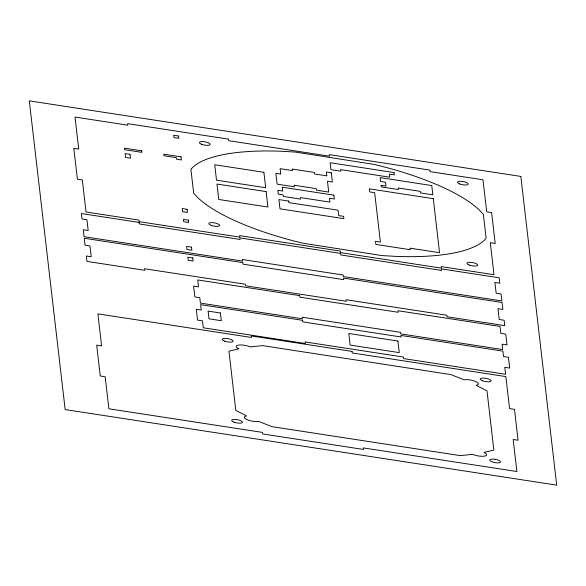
<?xml version="1.0" encoding="UTF-8"?>
<svg xmlns="http://www.w3.org/2000/svg" width="586" height="586" viewBox="0 0 586 586"><rect width="100%" height="100%" fill="white"/><g stroke="black" fill="none" stroke-linecap="round" stroke-linejoin="round"><path stroke-width="0.88" d="M191.571 168.556L190.926 169.501L193.695 193.285L198.632 198.434A153.495 45.906 10.3 0 0 302.794 243.183L381.925 255.584L396.004 256.39A153.495 45.906 10.3 0 0 485.501 239.073L486.138 238.128L483.377 214.351L478.44 209.202A153.495 45.906 10.3 0 0 374.278 164.446L295.146 152.045L281.068 151.239A153.495 45.906 10.3 0 0 191.571 168.556M238.78 348.795L228.936 351.212L235.806 410.347L246.581 415.935A8.49 2.542 10.3 0 0 247.014 419.642A8.49 2.542 10.3 0 0 258.836 421.466L271.948 426.659L460.266 455.615L472.624 454.333A8.49 2.542 10.3 0 0 484.446 456.15A8.49 2.542 10.3 0 0 484.014 452.436L493.859 450.026L486.995 390.891L476.213 385.302A8.49 2.542 10.3 0 0 475.788 381.589A8.49 2.542 10.3 0 0 463.958 379.772L450.854 374.579L262.535 345.623L250.178 346.905A8.49 2.542 10.3 0 0 238.348 345.088A8.49 2.542 10.3 0 0 238.78 348.795M520.837 176.43L29.3 100.858L65.163 409.57L556.7 485.142L520.837 176.43M228.437 139.131L127.667 123.639L127.851 125.184L75.008 117.061L78.729 149.086L73.814 148.331L77.403 179.206L82.318 179.961L86.039 211.986L138.875 220.109L139.058 221.655L239.821 237.147L239.645 235.609L340.407 251.101L340.591 252.639L441.353 268.139L441.17 266.593L494.013 274.717L490.292 242.685L495.207 243.446L491.617 212.572L486.702 211.817L482.981 179.785L430.146 171.661L429.963 170.123L329.2 154.623L329.383 156.169L228.613 140.677L228.437 139.131M178.591 136.018L173.676 135.263L173.947 137.578L178.862 138.333L178.591 136.018M394.041 172.555L330.145 162.732L330.951 169.676L340.781 171.185L340.598 169.647L389.756 177.199L389.397 174.115L394.312 174.87L394.041 172.555M431.757 185.557L380.146 177.617L380.592 181.477L385.507 182.231L385.962 186.092L381.047 185.337L381.222 186.883L398.429 189.527L398.246 187.981L420.367 191.38L420.543 192.926L432.834 194.816L431.757 185.557M331.31 172.76L326.395 172.006L326.841 175.866L314.55 173.976L314.374 172.431L292.253 169.032L292.436 170.577L280.145 168.687L280.775 174.086L275.86 173.331L277.112 184.136L294.319 186.78L294.135 185.242L316.257 188.641L316.433 190.186L328.724 192.076L327.471 181.272L332.387 182.026L331.31 172.76M141.687 150.807L124.488 148.163L124.664 149.708L141.871 152.353L141.687 150.807M181.015 156.858L163.809 154.213L163.985 155.751L176.276 157.641L176.452 159.187L181.367 159.941L181.015 156.858M263.876 172.306L214.725 164.747L216.52 180.18L265.67 187.74L263.876 172.306M433.281 198.676L369.385 188.853L369.744 191.937L374.659 192.691L380.395 242.084L375.48 241.329L375.838 244.421L410.244 249.709L410.068 248.164L439.559 252.698L433.281 198.676M130.026 154.323L125.111 153.569L125.558 157.429L130.473 158.183L130.026 154.323M333.91 195.145L282.298 187.212L282.745 191.065L277.83 190.311L278.277 194.171L283.192 194.926L283.375 196.471L300.574 199.115L300.398 197.57L329.889 202.104L329.442 198.251L334.357 199.006L333.91 195.145M266.117 191.6L216.966 184.041L218.761 199.474L267.912 207.034L266.117 191.6M288.737 201.086L278.907 199.577L279.983 208.836L343.879 218.659L343.608 216.344L338.693 215.589L338.071 210.184L288.913 202.631L288.737 201.086M187.11 209.334L182.195 208.579L182.554 211.671L187.469 212.425L187.11 209.334M188.362 220.138L183.447 219.384L183.718 221.698L188.633 222.46L188.362 220.138M139.146 222.431L81.395 213.546L82.018 218.952L86.933 219.706L88.193 230.51L83.278 229.756L84.084 236.7L242.604 261.078L242.421 259.532L343.191 275.024L343.367 276.57L501.887 300.94L501.081 293.996L496.166 293.242L494.906 282.437L499.821 283.192L499.199 277.786L441.441 268.908L441.624 270.454L340.854 254.961L340.678 253.416L239.908 237.923L240.092 239.462L139.329 223.969L139.146 222.431M191.505 247.153L186.59 246.398L186.949 249.482L191.864 250.244L191.505 247.153M242.78 262.616L84.259 238.246L85.065 245.19L89.98 245.944L91.24 256.749L86.325 255.994L86.948 261.4L144.705 270.278L144.53 268.732L245.292 284.225L245.468 285.77L346.238 301.263L346.055 299.724L446.825 315.217L447.001 316.755L504.758 325.64L504.128 320.234L499.213 319.48L497.961 308.675L502.876 309.43L502.063 302.486L343.543 278.108L343.726 279.654L242.963 264.161L242.78 262.616M192.757 257.957L187.842 257.203L188.201 260.287L193.116 261.048L192.757 257.957M299.717 295.63L197.724 279.947L198.529 286.891L193.614 286.136L194.874 296.941L199.789 297.695L200.412 303.101L302.413 318.784L302.23 317.238L400.538 332.35L400.714 333.895L502.707 349.578L502.085 344.18L507 344.934L505.74 334.13L500.825 333.368L500.019 326.424L398.026 310.741L398.209 312.287L299.9 297.175L299.717 295.63M302.588 320.322L200.595 304.639L201.225 310.045L196.31 309.291L197.563 320.095L202.478 320.85L203.283 327.794L305.277 343.477L305.101 341.938L403.402 357.05L403.586 358.595L505.579 374.278L504.773 367.327L509.688 368.089L508.436 357.277L503.521 356.522L502.891 351.124L400.897 335.441L401.073 336.987L302.764 321.868L302.588 320.322M220.395 312.99L208.103 311.1L208.997 318.821L221.288 320.71L220.395 312.99M397.923 341.045L348.773 333.493L350.12 345.066L399.271 352.625L397.923 341.045M352.061 351.432L251.299 335.939L251.482 337.477L97.877 313.862L101.598 345.894L96.675 345.132L100.265 376.007L105.18 376.761L108.901 408.794L262.506 432.409L262.689 433.955L363.452 449.447L363.269 447.902L516.874 471.518L513.153 439.493L518.068 440.247L514.486 409.372L509.571 408.618L505.85 376.593L352.245 352.97L352.061 351.432M495.346 459.343L494.782 459.256A5.494 1.641 10.3 0 0 489.728 460.017L489.735 460.193A5.494 1.641 10.3 0 0 495.295 462.669A5.494 1.641 10.3 0 0 500.547 461.878A5.494 1.641 10.3 0 0 495.346 459.343M469.254 265.055A5.494 1.641 10.3 0 0 477.671 265.18A5.494 1.641 10.3 0 0 469.891 262.286A5.494 1.641 10.3 0 0 469.254 265.055M211.194 225.383A5.494 1.641 10.3 0 0 219.611 225.5A5.494 1.641 10.3 0 0 211.832 222.607A5.494 1.641 10.3 0 0 211.194 225.383M201.782 144.346A5.494 1.641 10.3 0 0 210.198 144.464A5.494 1.641 10.3 0 0 202.419 141.57A5.494 1.641 10.3 0 0 201.782 144.346M459.842 184.019A5.494 1.641 10.3 0 0 468.251 184.136A5.494 1.641 10.3 0 0 460.471 181.25A5.494 1.641 10.3 0 0 459.842 184.019M234.063 422.184A5.494 1.641 10.3 0 0 242.479 422.301A5.494 1.641 10.3 0 0 234.7 419.408A5.494 1.641 10.3 0 0 234.063 422.184M224.643 341.147A5.494 1.641 10.3 0 0 233.06 341.264A5.494 1.641 10.3 0 0 225.288 338.371A5.494 1.641 10.3 0 0 224.643 341.147M482.703 380.827A5.494 1.641 10.3 0 0 491.119 380.944A5.494 1.641 10.3 0 0 483.34 378.051A5.494 1.641 10.3 0 0 482.703 380.827"/></g></svg>
